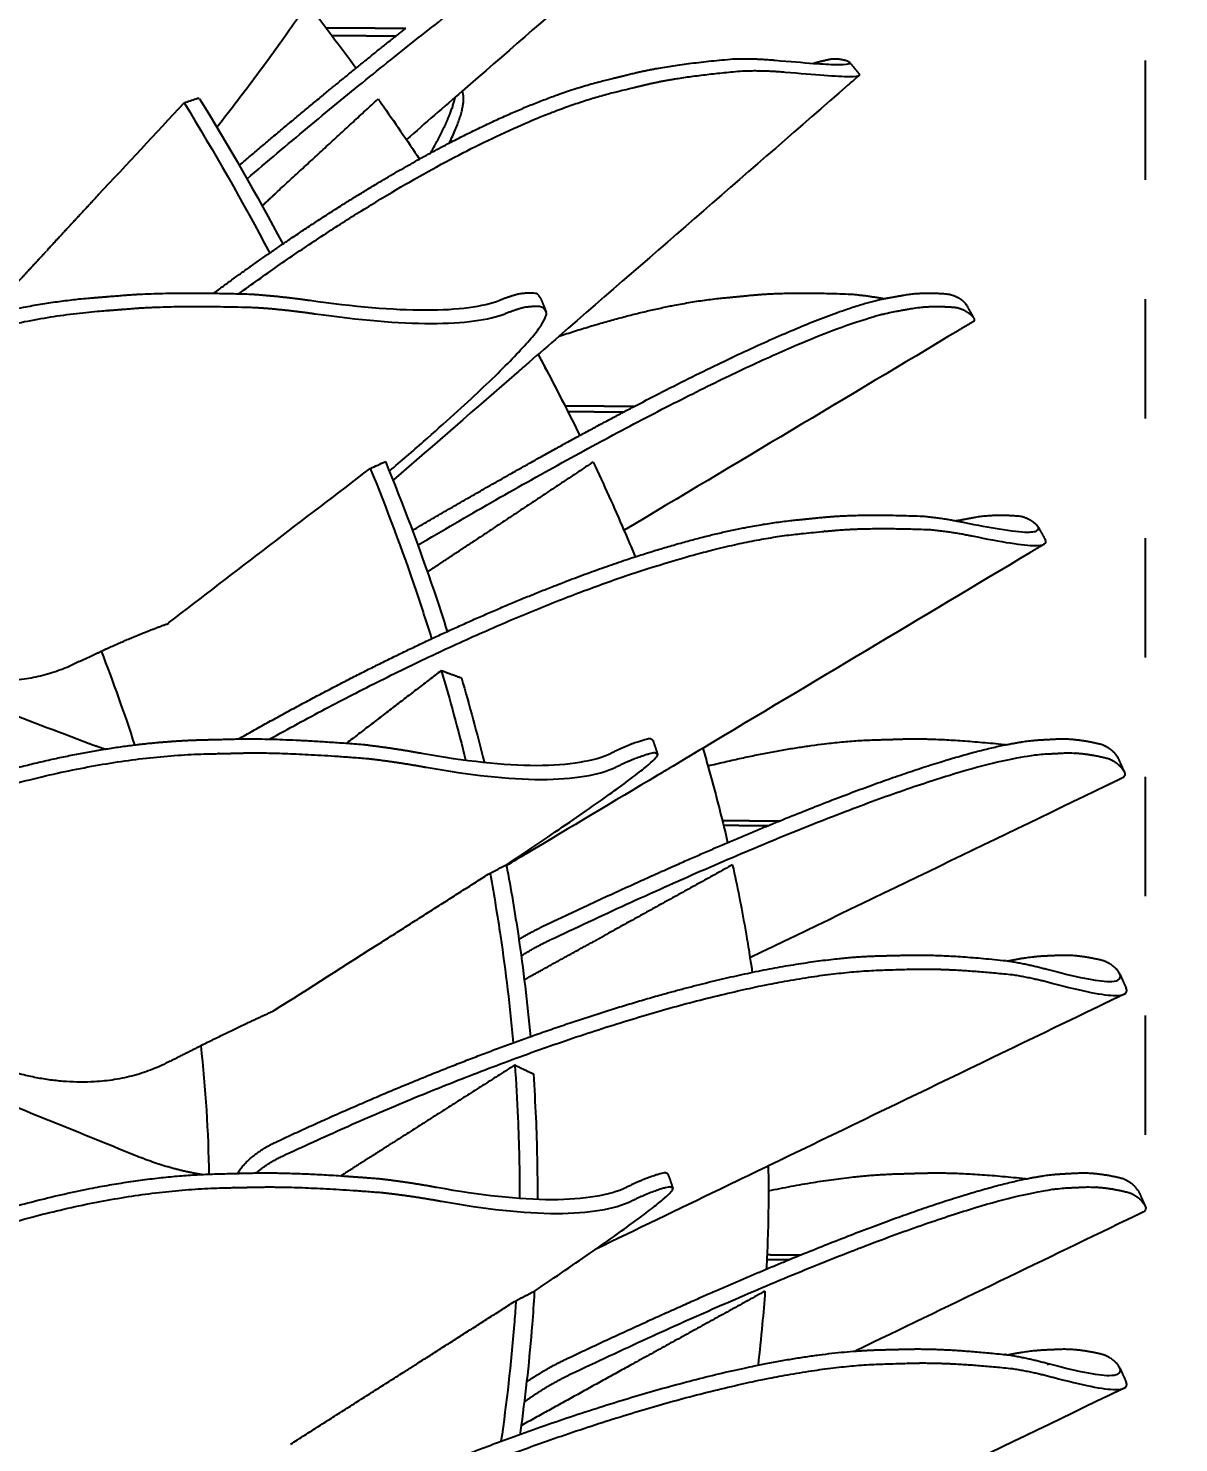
# Model space of a CAD drawing. Header units: metres. Extents: x -0.5 to 11.8, y -0.3 to 7.4.
# Drawn here: x 6.602 to 7.565, y 0.903 to 2.088 of the extents above; entities that cross this region are included whole.
import ezdxf

# ---------------------------------------------------------------- set-up
doc = ezdxf.new("R2010")
doc.units = ezdxf.units.M
doc.header["$MEASUREMENT"] = 0
doc.linetypes.add('HIDDEN', pattern=[9.525, 6.35, -3.175])
doc.layers.add('a', color=60, linetype='Continuous')
doc.layers.add('ΣΧΕΔΙΑ', color=140, linetype='Continuous')
doc.styles.get("Standard").update_dxf_attribs({"font": 'swissel.ttf'})
doc.dimstyles.new('Copy of STANDARD_ACAD', dxfattribs={"dimtxt": 0.1, "dimasz": 0.1, "dimexe": 0.15, "dimexo": 0.0625, "dimgap": 0.09, "dimtad": 0, "dimtih": 1, "dimtoh": 1, "dimzin": 0, "dimdsep": 46, "dimtxsty": 'Standard', "dimblk": 'ARCHTICK', "dimcen": 0.09, "dimadec": 0, "dimazin": 0, "dimtfac": 1, "dimtofl": 0, "dimtmove": 0, "dimatfit": 3, "dimfxl": 1, "dimtolj": 1, "dimtzin": 0, "dimarcsym": 0})

# ---------------------------------------------------------------- blocks, each defined once
blk = doc.blocks.new('_ArchTick')
at = {"color": 0, "linetype": 'ByBlock', "const_width": 0.15}
blk.add_lwpolyline([(-0.5, -0.5), (0.5, 0.5)], dxfattribs=at)
blk = doc.blocks.new('*D14')
at = {"layer": 'a', "color": 0, "linetype": 'HIDDEN', "lineweight": -2, "ltscale": 0.01, "transparency": 16777216}
for p, q in [((4.7216, 0.253), (4.7216, 3.3452)), ((7.5378, 1.1612), (7.5378, 3.3452))]:
    blk.add_line(p, q, dxfattribs=at)
at = {"layer": 'a', "color": 0, "linetype": 'Continuous', "lineweight": -2, "ltscale": 0.01, "transparency": 16777216}
for p, q in [((4.7216, 3.1952), (5.9942, 3.1952)), ((7.5378, 3.1952), (6.4442, 3.1952))]:
    blk.add_line(p, q, dxfattribs=at)
at = {"layer": 'Defpoints', "color": 0, "linetype": 'HIDDEN', "ltscale": 0.01, "transparency": 16777216}
for p in [(7.5378, 3.1952), (7.5378, 1.0987), (4.7216, 0.1905)]:
    blk.add_point(p, dxfattribs=at)
at = {"layer": 'a', "color": 0, "linetype": 'HIDDEN', "lineweight": -2, "ltscale": 0.01, "transparency": 16777216, "xscale": 0.05, "yscale": 0.05, "zscale": 0.05, "rotation": 180}
blk.add_blockref('_ArchTick', (4.7216, 3.1952), dxfattribs=at)
at = {"layer": 'a', "color": 0, "linetype": 'HIDDEN', "lineweight": -2, "ltscale": 0.01, "transparency": 16777216, "xscale": 0.05, "yscale": 0.05, "zscale": 0.05}
blk.add_blockref('_ArchTick', (7.5378, 3.1952), dxfattribs=at)
at = {"layer": 'a', "color": 0, "linetype": 'HIDDEN', "lineweight": 5, "ltscale": 0.01, "transparency": 16777216, "insert": (6.2192, 3.1952), "char_height": 0.09, "attachment_point": 5}
blk.add_mtext('\\A1;2.82', dxfattribs=at)

msp = doc.modelspace()

# ---------------------------------------------------------------- linework, layer by layer
at = {"layer": 'ΣΧΕΔΙΑ'}
for points, weights, degree, knots in [([(6.2148, 2.0599), (6.3659, 2.1839), (6.5059, 2.2121), (6.5198, 2.2149), (6.5337, 2.2177), (6.5699, 2.225), (6.6388, 2.2295)], [0.951777143555, 0.923541603252, 1, 1, 1, 0.970376548073, 0.948940508878], 2, [3.4723767, 3.4723767, 3.4723767, 3.7990306, 3.7990306, 3.8560209, 3.8560209, 3.9482049, 3.9482049, 3.9482049]), ([(6.7852, 1.9621), (7.0319, 2.1721), (7.1191, 2.2121), (7.1252, 2.2149), (7.1313, 2.2177), (7.1472, 2.225), (7.1686, 2.2295)], [0.987643165695, 0.894888522532, 1, 1, 1, 0.970376548073, 0.948940508878], 2, [3.3499619, 3.3499619, 3.3499619, 3.7990306, 3.7990306, 3.8560209, 3.8560209, 3.9482049, 3.9482049, 3.9482049]), ([(6.9549, 1.9922), (7.0302, 2.0314), (7.0869, 2.0451), (7.0984, 2.0479), (7.1099, 2.0507), (7.1401, 2.058), (7.1922, 2.0625)], [0.949380158804, 0.961231506396, 1, 1, 1, 0.970376548073, 0.948940508878], 2, [3.6333996, 3.6333996, 3.6333996, 3.7990306, 3.7990306, 3.8560209, 3.8560209, 3.9482049, 3.9482049, 3.9482049]), ([(6.7782, 1.8658), (6.9697, 2.0048), (7.0949, 2.0351), (7.1065, 2.0379), (7.118, 2.0407), (7.1481, 2.048), (7.2003, 2.0525)], [0.956246592564, 0.91818578241, 1, 1, 1, 0.970376548073, 0.948940508878], 2, [3.449495, 3.449495, 3.449495, 3.7990306, 3.7990306, 3.8560209, 3.8560209, 3.9482049, 3.9482049, 3.9482049]), ([(6.9548, 1.9924), (6.9698, 2.0233), (6.9657, 2.0351), (6.9656, 2.0355), (6.9654, 2.0358)], [0.953023777586, 0.966406579269, 1, 1, 1], 2, [3.6555091, 3.6555091, 3.6555091, 3.7990306, 3.7990306, 3.8064214, 3.8064214, 3.8064214]), ([(6.53, 1.8375), (6.5958, 1.8575), (6.6543, 1.8623), (6.6684, 1.8634), (6.6826, 1.8646), (6.7195, 1.8676), (6.7885, 1.8655)], [0.953607658989, 0.967127717676, 1, 1, 1, 0.970376548073, 0.948940508878], 2, [3.65859, 3.65859, 3.65859, 3.7990306, 3.7990306, 3.8560209, 3.8560209, 3.9482049, 3.9482049, 3.9482049]), ([(7.0309, 1.8623), (7.0302, 1.8634), (7.0294, 1.8646), (7.0275, 1.8676), (7.0127, 1.8655)], [1, 1, 1, 0.970376548073, 0.948940508878], 2, [3.7990306, 3.7990306, 3.7990306, 3.8560209, 3.8560209, 3.9482049, 3.9482049, 3.9482049]), ([(7.0466, 1.8303), (7.1264, 1.8566), (7.184, 1.8623), (7.1959, 1.8634), (7.2078, 1.8646), (7.2388, 1.8676), (7.2911, 1.8655)], [0.949638485541, 0.961648925743, 1, 1, 1, 0.970376548073, 0.948940508878], 2, [3.635183, 3.635183, 3.635183, 3.7990306, 3.7990306, 3.8560209, 3.8560209, 3.9482049, 3.9482049, 3.9482049]), ([(7.3192, 1.8618), (7.3206, 1.862), (7.3219, 1.8623), (7.3283, 1.8634), (7.3347, 1.8646), (7.3515, 1.8676), (7.3732, 1.8655)], [0.99673111874, 0.998340911449, 1, 1, 1, 0.970376548073, 0.948940508878], 2, [3.7919425, 3.7919425, 3.7919425, 3.7990306, 3.7990306, 3.8560209, 3.8560209, 3.9482049, 3.9482049, 3.9482049]), ([(6.231, 1.6682), (6.4532, 1.8341), (6.6589, 1.851), (6.6731, 1.8522), (6.6872, 1.8533), (6.7241, 1.8564), (6.7931, 1.8543)], [0.99055105912, 0.893267543184, 1, 1, 1, 0.970376548073, 0.948940508878], 2, [3.3430366, 3.3430366, 3.3430366, 3.7990306, 3.7990306, 3.8560209, 3.8560209, 3.9482049, 3.9482049, 3.9482049]), ([(6.9286, 1.6555), (7.2302, 1.8333), (7.3281, 1.851), (7.3346, 1.8522), (7.341, 1.8533), (7.3578, 1.8564), (7.3795, 1.8543)], [0.999112647396, 0.888769713388, 1, 1, 1, 0.970376548073, 0.948940508878], 2, [3.3238204, 3.3238204, 3.3238204, 3.7990306, 3.7990306, 3.8560209, 3.8560209, 3.9482049, 3.9482049, 3.9482049]), ([(7.0355, 1.851), (7.0348, 1.8522), (7.034, 1.8533), (7.0321, 1.8564), (7.0173, 1.8543)], [1, 1, 1, 0.970376548073, 0.948940508878], 2, [3.7990306, 3.7990306, 3.7990306, 3.8560209, 3.8560209, 3.9482049, 3.9482049, 3.9482049]), ([(7.1104, 1.6455), (7.1879, 1.6707), (7.2441, 1.6762), (7.256, 1.6774), (7.2679, 1.6786), (7.2989, 1.6816), (7.3512, 1.6795)], [0.950214128324, 0.962545021296, 1, 1, 1, 0.970376548073, 0.948940508878], 2, [3.6390114, 3.6390114, 3.6390114, 3.7990306, 3.7990306, 3.8560209, 3.8560209, 3.9482049, 3.9482049, 3.9482049]), ([(7.3792, 1.6757), (7.3806, 1.676), (7.382, 1.6762), (7.3884, 1.6774), (7.3948, 1.6786), (7.4116, 1.6816), (7.4333, 1.6795)], [0.996560468705, 0.998252902086, 1, 1, 1, 0.970376548073, 0.948940508878], 2, [3.7915664, 3.7915664, 3.7915664, 3.7990306, 3.7990306, 3.8560209, 3.8560209, 3.9482049, 3.9482049, 3.9482049]), ([(6.8043, 1.4929), (7.0846, 1.6487), (7.2504, 1.665), (7.2623, 1.6662), (7.2742, 1.6673), (7.3051, 1.6704), (7.3575, 1.6682)], [0.983797260147, 0.897118095097, 1, 1, 1, 0.970376548073, 0.948940508878], 2, [3.3594873, 3.3594873, 3.3594873, 3.7990306, 3.7990306, 3.8560209, 3.8560209, 3.9482049, 3.9482049, 3.9482049]), ([(6.6637, 1.5666), (6.6653, 1.5674), (6.6668, 1.5681), (6.697, 1.5818), (6.7197, 1.5898)], [0.999913718417, 0.999949320026, 1, 0.995643288858, 0.996713312173], 2, [2.8228003, 2.8228003, 2.8228003, 2.8346643, 2.8346643, 3.0598628, 3.0598628, 3.0598628]), ([(6.6915, 1.488), (6.7209, 1.4915), (6.7482, 1.4922), (6.7624, 1.4925), (6.7766, 1.4929), (6.8136, 1.4937), (6.8823, 1.4883)], [0.973211069367, 0.984436574744, 1, 1, 1, 0.970376548073, 0.948940508878], 2, [3.7325388, 3.7325388, 3.7325388, 3.7990306, 3.7990306, 3.8560209, 3.8560209, 3.9482049, 3.9482049, 3.9482049]), ([(7.1251, 1.4918), (7.1241, 1.4925), (7.1234, 1.4929), (7.1216, 1.4937), (7.1066, 1.4883)], [1, 1, 1, 0.970376548073, 0.948940508878], 2, [3.7990306, 3.7990306, 3.7990306, 3.8560209, 3.8560209, 3.9482049, 3.9482049, 3.9482049]), ([(7.1714, 1.4704), (7.2539, 1.4906), (7.3123, 1.4922), (7.3242, 1.4925), (7.3362, 1.4929), (7.3673, 1.4937), (7.4193, 1.4883)], [0.949469420031, 0.961376884351, 1, 1, 1, 0.970376548073, 0.948940508878], 2, [3.6340207, 3.6340207, 3.6340207, 3.7990306, 3.7990306, 3.8560209, 3.8560209, 3.9482049, 3.9482049, 3.9482049]), ([(7.42, 1.4879), (7.4376, 1.4915), (7.4501, 1.4922), (7.4566, 1.4925), (7.4631, 1.4929), (7.48, 1.4937), (7.5014, 1.4883)], [0.973167285866, 0.984406211826, 1, 1, 1, 0.970376548073, 0.948940508878], 2, [3.7324091, 3.7324091, 3.7324091, 3.7990306, 3.7990306, 3.8560209, 3.8560209, 3.9482049, 3.9482049, 3.9482049]), ([(6.295, 1.3245), (6.535, 1.4753), (6.7521, 1.4804), (6.7663, 1.4807), (6.7805, 1.4811), (6.8175, 1.482), (6.8862, 1.4765)], [1, 0.888324260259, 1, 1, 1, 0.970376548073, 0.948940508878], 2, [3.3219173, 3.3219173, 3.3219173, 3.7990306, 3.7990306, 3.8560209, 3.8560209, 3.9482049, 3.9482049, 3.9482049]), ([(7.0389, 1.3245), (7.356, 1.4753), (7.4554, 1.4804), (7.4619, 1.4807), (7.4684, 1.4811), (7.4853, 1.482), (7.5067, 1.4765)], [1, 0.888324260259, 1, 1, 1, 0.970376548073, 0.948940508878], 2, [3.3219173, 3.3219173, 3.3219173, 3.7990306, 3.7990306, 3.8560209, 3.8560209, 3.9482049, 3.9482049, 3.9482049]), ([(7.1287, 1.4804), (7.128, 1.4807), (7.1273, 1.4811), (7.1255, 1.482), (7.1105, 1.4765)], [1, 1, 1, 0.970376548073, 0.948940508878], 2, [3.7990306, 3.7990306, 3.7990306, 3.8560209, 3.8560209, 3.9482049, 3.9482049, 3.9482049]), ([(7.2088, 1.2975), (7.2688, 1.3099), (7.3138, 1.3112), (7.3258, 1.3115), (7.3377, 1.3118), (7.3688, 1.3127), (7.4209, 1.3072)], [0.95605351441, 0.969930125163, 1, 1, 1, 0.970376548073, 0.948940508878], 2, [3.6705628, 3.6705628, 3.6705628, 3.7990306, 3.7990306, 3.8560209, 3.8560209, 3.9482049, 3.9482049, 3.9482049]), ([(7.4212, 1.3068), (7.439, 1.3105), (7.4517, 1.3112), (7.4582, 1.3115), (7.4647, 1.3118), (7.4816, 1.3127), (7.503, 1.3072)], [0.972939457053, 0.984247846239, 1, 1, 1, 0.970376548073, 0.948940508878], 2, [3.7317325, 3.7317325, 3.7317325, 3.7990306, 3.7990306, 3.8560209, 3.8560209, 3.9482049, 3.9482049, 3.9482049]), ([(6.8148, 1.1435), (7.1364, 1.2943), (7.3191, 1.2994), (7.3311, 1.2997), (7.343, 1.3001), (7.3742, 1.3009), (7.4262, 1.2955)], [1, 0.888324260259, 1, 1, 1, 0.970376548073, 0.948940508878], 2, [3.3219173, 3.3219173, 3.3219173, 3.7990306, 3.7990306, 3.8560209, 3.8560209, 3.9482049, 3.9482049, 3.9482049]), ([(6.7208, 1.223), (6.7327, 1.2291), (6.7437, 1.2346), (6.7453, 1.2354), (6.7469, 1.2362)], [1, 0.999659318534, 1, 0.999774573239, 0.999563675353], 2, [2.75491183, 2.75491183, 2.75491183, 2.83466431, 2.83466431, 2.84631662, 2.84631662, 2.84631662]), ([(6.4741, 1.0608), (6.63, 1.1256), (6.761, 1.1286), (6.7752, 1.129), (6.7894, 1.1293), (6.8174, 1.13), (6.8639, 1.127)], [0.948023538268, 0.929478370218, 1, 1, 1, 0.977364234725, 0.95950888576], 2, [3.4977404, 3.4977404, 3.4977404, 3.7990306, 3.7990306, 3.8560209, 3.8560209, 3.9264602, 3.9264602, 3.9264602]), ([(7.1376, 1.1286), (7.1369, 1.129), (7.1362, 1.1293), (7.1344, 1.1302), (7.1194, 1.1247)], [1, 1, 1, 0.970376548073, 0.948940508878], 2, [3.7990306, 3.7990306, 3.7990306, 3.8560209, 3.8560209, 3.9482049, 3.9482049, 3.9482049]), ([(7.2219, 1.1144), (7.2836, 1.1274), (7.3298, 1.1286), (7.3417, 1.129), (7.3537, 1.1293), (7.3848, 1.1302), (7.4368, 1.1247)], [0.955410647836, 0.969223919131, 1, 1, 1, 0.970376548073, 0.948940508878], 2, [3.6675457, 3.6675457, 3.6675457, 3.7990306, 3.7990306, 3.8560209, 3.8560209, 3.9482049, 3.9482049, 3.9482049]), ([(7.4375, 1.1244), (7.4551, 1.128), (7.4676, 1.1286), (7.4741, 1.129), (7.4806, 1.1293), (7.4976, 1.1302), (7.5189, 1.1247)], [0.973167285866, 0.984406211826, 1, 1, 1, 0.970376548073, 0.948940508878], 2, [3.7324091, 3.7324091, 3.7324091, 3.7990306, 3.7990306, 3.8560209, 3.8560209, 3.9482049, 3.9482049, 3.9482049]), ([(6.3323, 0.9759), (6.5615, 1.1121), (6.7649, 1.1169), (6.7791, 1.1172), (6.7933, 1.1175), (6.8303, 1.1184), (6.899, 1.1129)], [0.988089343346, 0.894636358906, 1, 1, 1, 0.970376548073, 0.948940508878], 2, [3.3488846, 3.3488846, 3.3488846, 3.7990306, 3.7990306, 3.8560209, 3.8560209, 3.9482049, 3.9482049, 3.9482049]), ([(7.0564, 0.961), (7.3735, 1.1117), (7.4729, 1.1169), (7.4794, 1.1172), (7.4859, 1.1175), (7.5029, 1.1184), (7.5242, 1.1129)], [1, 0.888324260259, 1, 1, 1, 0.970376548073, 0.948940508878], 2, [3.3219173, 3.3219173, 3.3219173, 3.7990306, 3.7990306, 3.8560209, 3.8560209, 3.9482049, 3.9482049, 3.9482049]), ([(7.1418, 1.1167), (7.1416, 1.1168), (7.1415, 1.1169), (7.1408, 1.1172), (7.1401, 1.1175), (7.1383, 1.1184), (7.1233, 1.1129)], [1, 1, 1, 1, 1, 0.970376548073, 0.948940508878], 2, [3.7882144, 3.7882144, 3.7882144, 3.7990306, 3.7990306, 3.8560209, 3.8560209, 3.9482049, 3.9482049, 3.9482049]), ([(7.2952, 0.9802), (7.3016, 0.9807), (7.3078, 0.981), (7.3138, 0.9812), (7.3218, 0.9814), (7.3297, 0.9816), (7.3377, 0.9818), (7.3583, 0.9824), (7.3859, 0.9809), (7.4209, 0.9772), (7.4214, 0.9772), (7.4219, 0.9771), (7.4224, 0.9771)], [0.988369738184, 0.992020389799, 0.995897143737, 1, 1, 1, 1, 0.980251032049, 0.963231201675, 0.948940508878, 0.948940508878, 0.948940508878, 0.948940508878], 3, [3.7727376, 3.7727376, 3.7727376, 3.7727376, 3.7990306, 3.7990306, 3.7990306, 3.8560209, 3.8560209, 3.8560209, 3.9482049, 3.9482049, 3.9482049, 3.949491, 3.949491, 3.949491, 3.949491]), ([(7.4224, 0.9771), (7.4394, 0.9805), (7.4517, 0.9812), (7.4582, 0.9815), (7.4647, 0.9818), (7.4816, 0.9827), (7.503, 0.9772)], [0.973566929764, 0.984682512353, 1, 1, 1, 0.970376548073, 0.948940508878], 2, [3.7335896, 3.7335896, 3.7335896, 3.7990306, 3.7990306, 3.8560209, 3.8560209, 3.9482049, 3.9482049, 3.9482049]), ([(6.8148, 0.8135), (7.1364, 0.9643), (7.3191, 0.9694), (7.3311, 0.9697), (7.343, 0.9701), (7.3742, 0.9709), (7.4262, 0.9655)], [1, 0.888324260259, 1, 1, 1, 0.970376548073, 0.948940508878], 2, [3.3219173, 3.3219173, 3.3219173, 3.7990306, 3.7990306, 3.8560209, 3.8560209, 3.9482049, 3.9482049, 3.9482049]), ([(7.4553, 0.9693), (7.4561, 0.9693), (7.457, 0.9694), (7.4573, 0.9694), (7.4576, 0.9694)], [0.997919486037, 0.998949868208, 1, 1, 1], 2, [3.794544104, 3.794544104, 3.794544104, 3.799030592, 3.799030592, 3.801920747, 3.801920747, 3.801920747])]:
    msp.add_rational_spline(points, weights, degree=degree, knots=knots, dxfattribs=at)
for points, degree in [([(7.1747, 2.2174), (7.105, 2.1568), (7.0353, 2.0962), (6.9655, 2.0356)], 3), ([(6.8358, 2.1089), (6.8496, 2.0911), (6.8632, 2.073), (6.8765, 2.0548)], 3), ([(6.8925, 2.0882), (6.8723, 2.0882), (6.8521, 2.0882)], 2), ([(6.8925, 2.0882), (6.9053, 2.0882), (6.9181, 2.0882)], 2), ([(6.885, 2.0819), (6.8707, 2.0819), (6.8564, 2.0819)], 2), ([(6.885, 2.0819), (6.8975, 2.0819), (6.9099, 2.0819)], 2), ([(7.2275, 2.0614), (7.24, 2.0604), (7.2507, 2.0595), (7.2597, 2.0588)], 3), ([(7.29, 2.0595), (7.2896, 2.06), (7.2881, 2.0607), (7.2857, 2.0614)], 3), ([(7.2597, 2.0588), (7.2672, 2.0583), (7.2734, 2.0579), (7.2782, 2.0578)], 3), ([(7.2897, 2.0586), (7.2898, 2.0587), (7.2899, 2.0587), (7.29, 2.0588)], 3), ([(7.29, 2.0595), (7.2937, 2.055), (7.2973, 2.0505)], 2), ([(7.2884, 2.0404), (7.2078, 1.9704), (7.1272, 1.9003), (7.0466, 1.8303)], 3), ([(7.2979, 2.0487), (7.2931, 2.0445), (7.2884, 2.0404)], 2), ([(6.7444, 2.0293), (6.7446, 2.0295), (6.7448, 2.0297), (6.745, 2.0299)], 3), ([(6.7455, 2.0291), (6.7699, 1.9894), (6.7931, 1.9489), (6.8152, 1.9075)], 3), ([(6.8107, 1.9514), (6.8529, 1.9902), (6.895, 2.029)], 2), ([(6.895, 2.029), (6.8959, 2.0278), (6.8968, 2.0265), (6.8976, 2.0253)], 3), ([(6.895, 2.029), (6.8959, 2.0278), (6.8968, 2.0265), (6.8976, 2.0253)], 3), ([(6.9655, 2.0356), (6.9499, 2.0221), (6.9344, 2.0086), (6.9188, 1.995)], 3), ([(6.6609, 1.9488), (6.6848, 1.9745), (6.7087, 2.0001), (6.7325, 2.0258)], 3), ([(6.7325, 2.0258), (6.7576, 1.9848), (6.7816, 1.9428), (6.8042, 1.8999)], 3), ([(6.8978, 2.0255), (6.8977, 2.0254), (6.8976, 2.0253)], 2), ([(6.8976, 2.0253), (6.9085, 2.0099), (6.9192, 1.9943), (6.9297, 1.9786)], 3), ([(6.6609, 1.9488), (6.6391, 1.9253), (6.6173, 1.9017)], 2), ([(6.7979, 1.9395), (6.8043, 1.9454), (6.8107, 1.9514)], 2), ([(6.617, 1.9013), (6.6032, 1.8864), (6.5895, 1.8716)], 2), ([(7.0309, 1.8623), (7.0333, 1.8567), (7.0354, 1.8515)], 2), ([(7.3841, 1.8603), (7.3858, 1.8589), (7.3869, 1.8578), (7.3875, 1.8567)], 3), ([(7.0354, 1.8515), (7.0356, 1.851), (7.0357, 1.8506)], 2), ([(7.3875, 1.8567), (7.3906, 1.8511), (7.3938, 1.8455)], 2), ([(7.3903, 1.849), (7.3921, 1.8477), (7.3932, 1.8465), (7.3938, 1.8455)], 3), ([(7.393, 1.8422), (7.3869, 1.8385), (7.3807, 1.8348)], 2), ([(7.3938, 1.8455), (7.3945, 1.8441), (7.3943, 1.843), (7.393, 1.8422)], 3), ([(7.3807, 1.8348), (7.2875, 1.7791), (7.1943, 1.7234), (7.1011, 1.6677)], 3), ([(7.0289, 1.8149), (7.041, 1.7925), (7.0527, 1.7699), (7.0639, 1.7471)], 3), ([(7.0289, 1.8149), (7.0367, 1.8005), (7.0443, 1.786), (7.0518, 1.7713)], 3), ([(7.0113, 1.7997), (6.9768, 1.7697), (6.9423, 1.7397), (6.9078, 1.7098)], 3), ([(7.0844, 1.7717), (7.0681, 1.7717), (7.0518, 1.7717)], 2), ([(7.076, 1.7669), (7.0651, 1.7669), (7.0541, 1.7669)], 2), ([(7.076, 1.7669), (7.0885, 1.7669), (7.1011, 1.7669)], 2), ([(7.0844, 1.7717), (7.0972, 1.7717), (7.11, 1.7717)], 2), ([(6.7195, 1.5901), (6.7758, 1.6333), (6.8321, 1.6764), (6.8884, 1.7195)], 3), ([(6.8884, 1.7195), (6.8926, 1.7214), (6.8968, 1.7233), (6.9011, 1.7252)], 3), ([(7.075, 1.7248), (7.0254, 1.6919), (6.9758, 1.6589)], 2), ([(7.075, 1.7248), (7.084, 1.7059), (7.0927, 1.6868), (7.1009, 1.6676)], 3), ([(7.386, 1.6742), (7.397, 1.672), (7.4067, 1.6701), (7.415, 1.6688)], 3), ([(7.4476, 1.6707), (7.447, 1.6717), (7.4459, 1.6729), (7.4442, 1.6742)], 3), ([(7.4468, 1.6675), (7.4481, 1.6682), (7.4484, 1.6693), (7.4476, 1.6707)], 3), ([(7.4476, 1.6707), (7.4509, 1.6648), (7.4539, 1.6594)], 2), ([(6.9758, 1.6589), (6.956, 1.6458), (6.9363, 1.6327)], 2), ([(7.1009, 1.6676), (7.1041, 1.6603), (7.1072, 1.6529), (7.1103, 1.6455)], 3), ([(7.4445, 1.6666), (7.4455, 1.6668), (7.4463, 1.6671), (7.4468, 1.6675)], 3), ([(7.4531, 1.6562), (7.4544, 1.657), (7.4547, 1.6581), (7.4539, 1.6594)], 3), ([(7.4408, 1.6488), (7.3496, 1.5943), (7.2584, 1.5398), (7.1672, 1.4853)], 3), ([(7.4531, 1.6562), (7.447, 1.6525), (7.4408, 1.6488)], 2), ([(6.6913, 1.4879), (6.6827, 1.5143), (6.6734, 1.5405), (6.6633, 1.5665)], 3), ([(6.4918, 1.5502), (6.5455, 1.53), (6.5992, 1.5097), (6.6529, 1.4892)], 3), ([(6.9479, 1.5502), (6.9083, 1.5198), (6.8688, 1.4895)], 2), ([(6.9479, 1.5502), (6.9553, 1.5254), (6.962, 1.5004), (6.9683, 1.4753)], 3), ([(6.9479, 1.5502), (6.9563, 1.5472), (6.9647, 1.5441)], 2), ([(6.9647, 1.5441), (6.9715, 1.5208), (6.9779, 1.4973), (6.9837, 1.4736)], 3), ([(7.1251, 1.4918), (7.1271, 1.4859), (7.129, 1.48)], 2), ([(7.1669, 1.4851), (7.1684, 1.4802), (7.1698, 1.4753), (7.1712, 1.4703)], 3), ([(7.5118, 1.481), (7.5132, 1.4795), (7.5141, 1.4782), (7.5146, 1.477)], 3), ([(7.1712, 1.4703), (7.1772, 1.449), (7.1827, 1.4276), (7.1877, 1.4061)], 3), ([(7.5171, 1.4692), (7.5185, 1.4677), (7.5194, 1.4664), (7.52, 1.4652)], 3), ([(7.1288, 1.4623), (7.0922, 1.4404), (7.0556, 1.4186), (7.019, 1.3967)], 3), ([(7.5183, 1.4602), (7.5116, 1.4569), (7.5048, 1.4536)], 2), ([(7.52, 1.4652), (7.521, 1.4629), (7.5204, 1.4612), (7.5183, 1.4602)], 3), ([(7.5048, 1.4536), (7.4055, 1.4057), (7.3062, 1.3577), (7.2069, 1.3098)], 3), ([(7.206, 1.4244), (7.1948, 1.4244), (7.1836, 1.4244)], 2), ([(7.206, 1.4244), (7.2188, 1.4244), (7.2316, 1.4244)], 2), ([(7.1972, 1.4204), (7.1908, 1.4204), (7.1845, 1.4204)], 2), ([(7.1972, 1.4204), (7.2095, 1.4204), (7.2218, 1.4204)], 2), ([(6.9887, 1.3805), (6.9932, 1.3828), (6.9978, 1.3851), (7.0024, 1.3874)], 3), ([(7.019, 1.3967), (7.0135, 1.3934), (7.0081, 1.3902), (7.0027, 1.3869)], 3), ([(7.1918, 1.3875), (7.1382, 1.3579), (7.0846, 1.3283)], 2), ([(7.1918, 1.3875), (7.1923, 1.3853), (7.1928, 1.3831), (7.1933, 1.3808)], 3), ([(6.8981, 1.3228), (6.9434, 1.3517), (6.9887, 1.3805)], 2), ([(6.9887, 1.3805), (6.9888, 1.38), (6.9889, 1.3794), (6.989, 1.3789)], 3), ([(6.8074, 1.2651), (6.8376, 1.2843), (6.8678, 1.3036), (6.8981, 1.3228)], 3), ([(7.2064, 1.3096), (7.2071, 1.3056), (7.2077, 1.3016), (7.2083, 1.2976)], 3), ([(7.5162, 1.2959), (7.5157, 1.2971), (7.5147, 1.2985), (7.5133, 1.3)], 3), ([(7.5145, 1.2909), (7.5167, 1.292), (7.5172, 1.2937), (7.5162, 1.2959)], 3), ([(7.5162, 1.2959), (7.5188, 1.2901), (7.5215, 1.2842)], 2), ([(7.5199, 1.2791), (7.522, 1.2802), (7.5225, 1.2819), (7.5215, 1.2842)], 3), ([(7.5063, 1.2726), (7.4115, 1.2268), (7.3168, 1.1811), (7.222, 1.1353)], 3), ([(7.5199, 1.2791), (7.5131, 1.2759), (7.5063, 1.2726)], 2), ([(6.7535, 1.1275), (6.7531, 1.1638), (6.7507, 1.2), (6.7467, 1.2361)], 3), ([(7.0095, 1.2198), (6.9586, 1.1874), (6.9078, 1.155)], 2), ([(7.0095, 1.2198), (7.0172, 1.2161), (7.025, 1.2124)], 2), ([(6.5357, 1.2073), (6.5881, 1.1862), (6.6405, 1.1651), (6.6929, 1.1437)], 3), ([(6.9078, 1.155), (6.8858, 1.141), (6.8639, 1.127)], 2), ([(7.1376, 1.1286), (7.1399, 1.1224), (7.1418, 1.1165)], 2), ([(7.222, 1.1353), (7.2113, 1.1302), (7.2006, 1.125), (7.1811, 1.1156)], 3), ([(7.2217, 1.1352), (7.2218, 1.1282), (7.2219, 1.1213), (7.2219, 1.1144)], 3), ([(7.1811, 1.1156), (7.1464, 1.0988), (7.1116, 1.082), (7.0769, 1.0653)], 3), ([(7.2219, 1.1144), (7.2219, 1.0963), (7.2215, 1.0783), (7.2207, 1.0604)], 3), ([(7.5293, 1.1174), (7.5307, 1.116), (7.5316, 1.1146), (7.5322, 1.1134)], 3), ([(7.5346, 1.1057), (7.536, 1.1042), (7.5369, 1.1028), (7.5375, 1.1016)], 3), ([(7.5223, 1.0901), (7.4466, 1.0535), (7.3708, 1.0169), (7.2951, 0.9804)], 3), ([(7.5358, 1.0966), (7.5291, 1.0933), (7.5223, 1.0901)], 2), ([(7.5375, 1.1016), (7.5385, 1.0994), (7.5379, 1.0977), (7.5358, 1.0966)], 3), ([(7.2205, 1.0568), (7.2204, 1.0541), (7.2202, 1.0515), (7.2201, 1.0488)], 3), ([(7.2207, 1.0604), (7.2206, 1.0592), (7.2206, 1.058), (7.2205, 1.0568)], 3), ([(7.2206, 1.0568), (7.2299, 1.0568), (7.2393, 1.0568)], 2), ([(7.2235, 1.0608), (7.2222, 1.0608), (7.2208, 1.0608)], 2), ([(7.2235, 1.0608), (7.2363, 1.0608), (7.2491, 1.0608)], 2), ([(6.9282, 0.97), (6.9693, 0.9962), (7.0104, 1.0224)], 2), ([(7.0104, 1.0224), (7.0103, 1.0218), (7.0103, 1.0212), (7.0103, 1.0206)], 3), ([(7.0104, 1.0224), (7.0181, 1.0264), (7.0259, 1.0304)], 2), ([(7.0259, 1.0304), (7.0258, 1.0299), (7.0258, 1.0295), (7.0258, 1.029)], 3), ([(7.219, 1.0304), (7.1626, 0.9993), (7.1063, 0.9683)], 2), ([(6.8217, 0.9022), (6.8689, 0.9323), (6.9161, 0.9623)], 2), ([(6.9161, 0.9623), (6.9222, 0.9662), (6.9282, 0.97)], 2), ([(7.1063, 0.9683), (7.0607, 0.9431), (7.0151, 0.9179)], 2), ([(7.5162, 0.9659), (7.5157, 0.9671), (7.5147, 0.9685), (7.5133, 0.97)], 3), ([(7.5145, 0.9609), (7.5167, 0.962), (7.5172, 0.9637), (7.5162, 0.9659)], 3), ([(7.5162, 0.9659), (7.5188, 0.9601), (7.5215, 0.9542)], 2), ([(7.5199, 0.9491), (7.5131, 0.9459), (7.5063, 0.9426)], 2), ([(7.5199, 0.9491), (7.522, 0.9502), (7.5225, 0.9519), (7.5215, 0.9542)], 3), ([(7.0148, 0.9178), (7.0144, 0.9151), (7.014, 0.9125), (7.0136, 0.9098)], 3)]:
    msp.add_open_spline(points, degree=degree, dxfattribs=at)
for points, weights in [([(6.7599, 2.0054), (6.8609, 2.1341), (6.8797, 2.1883)], [0.968787555863, 0.921834745406, 0.964405926685]), ([(6.9103, 2.082), (6.9142, 2.0851), (6.9181, 2.0882)], [0.949163730707, 0.948556811139, 0.948023538268]), ([(6.779, 1.9736), (6.8493, 2.0334), (6.9103, 2.082)], [0.986882230313, 0.958779547061, 0.949163730707]), ([(7.1922, 2.0625), (7.2107, 2.0631), (7.2275, 2.0614)], [0.931709150307, 0.919797461204, 0.911534052656]), ([(7.2596, 2.0589), (7.2666, 2.0609), (7.2743, 2.0625)], [0.965034799117, 0.956481087002, 0.948940508878]), ([(7.2743, 2.0625), (7.2811, 2.0631), (7.2857, 2.0614)], [0.931709150307, 0.919797461204, 0.911534052656]), ([(7.2003, 2.0525), (7.2188, 2.0531), (7.2356, 2.0515)], [0.931709150307, 0.919797461204, 0.911534052656]), ([(6.9391, 1.9839), (6.9558, 2.0134), (6.9596, 2.0305)], [0.947253516781, 0.953683076712, 0.973485030833]), ([(6.8207, 1.9112), (6.8917, 1.9593), (6.9549, 1.9922)], [0.948023538268, 0.939673373243, 0.949380158804]), ([(6.7572, 1.8662), (6.7893, 1.89), (6.8207, 1.9112)], [0.959088594486, 0.95175404497, 0.948023538268]), ([(6.7885, 1.8655), (6.8136, 1.8638), (6.8378, 1.8603)], [0.931709150307, 0.919797461204, 0.911534052656]), ([(7.0127, 1.8655), (7.006, 1.8638), (6.9968, 1.8603)], [0.931709150307, 0.919797461204, 0.911534052656]), ([(7.11, 1.7717), (7.2588, 1.8496), (7.3192, 1.8618)], [0.948023538268, 0.929914662971, 0.99673111874]), ([(7.2911, 1.8655), (7.3056, 1.8642), (7.3189, 1.8617)], [0.931709150307, 0.922307977017, 0.9151793129]), ([(7.3732, 1.8655), (7.3799, 1.8638), (7.3841, 1.8603)], [0.931709150307, 0.919797461204, 0.911534052656]), ([(6.7931, 1.8543), (6.8182, 1.8526), (6.8424, 1.849)], [0.931709150307, 0.919797461204, 0.911534052656]), ([(6.9045, 1.7172), (7.042, 1.8353), (7.0357, 1.8506)], [0.963306759914, 0.91225704152, 0.997332898676]), ([(7.0173, 1.8543), (7.0106, 1.8526), (7.0014, 1.849)], [0.931709150307, 0.919797461204, 0.911534052656]), ([(7.3795, 1.8543), (7.3862, 1.8526), (7.3903, 1.849)], [0.931709150307, 0.919797461204, 0.911534052656]), ([(6.9239, 1.6676), (7.0253, 1.7274), (7.11, 1.7717)], [0.998493628125, 0.958646469553, 0.948023538268]), ([(7.3512, 1.6795), (7.3696, 1.6778), (7.386, 1.6742)], [0.931709150307, 0.919797461204, 0.911534052656]), ([(7.4333, 1.6795), (7.4401, 1.6778), (7.4442, 1.6742)], [0.931709150307, 0.919797461204, 0.911534052656]), ([(7.3575, 1.6682), (7.3759, 1.6665), (7.3923, 1.663)], [0.931709150307, 0.919797461204, 0.911534052656]), ([(6.959, 1.5857), (7.0404, 1.6227), (7.1104, 1.6455)], [0.948023538268, 0.939327956459, 0.950214128324]), ([(6.7783, 1.493), (6.8712, 1.5458), (6.959, 1.5857)], [0.990783039242, 0.957579371197, 0.948023538268]), ([(6.6446, 1.5577), (6.6542, 1.5623), (6.6631, 1.5664)], [1, 0.999718026388, 0.999902817926]), ([(6.6631, 1.5664), (6.6634, 1.5665), (6.6637, 1.5666)], [0.999902817926, 0.999908079001, 0.999913718417]), ([(6.6446, 1.5577), (6.5792, 1.5232), (6.4856, 1.5577)], [1, 0.942516937305, 1]), ([(6.4655, 1.4261), (6.584, 1.4747), (6.691, 1.4879)], [0.947526882083, 0.934307952727, 0.973021556804]), ([(6.6529, 1.4892), (6.6537, 1.4889), (6.6546, 1.4886)], [1, 0.999995272665, 1]), ([(6.6547, 1.4885), (6.6609, 1.4863), (6.667, 1.4843)], [0.998890298943, 0.995003980582, 0.991664259034]), ([(6.691, 1.4879), (6.6913, 1.4879), (6.6915, 1.488)], [0.973021556804, 0.973116158034, 0.973211069367]), ([(6.8823, 1.4883), (6.9073, 1.4854), (6.9313, 1.481)], [0.931709150307, 0.919797461204, 0.911534052656]), ([(7.1066, 1.4883), (7.0997, 1.4854), (7.0903, 1.481)], [0.931709150307, 0.919797461204, 0.911534052656]), ([(7.2316, 1.4244), (7.3545, 1.4746), (7.42, 1.4879)], [0.948023538268, 0.933579089715, 0.973167285866]), ([(7.4193, 1.4883), (7.42, 1.4882), (7.4206, 1.4881)], [0.931709150307, 0.931290010246, 0.930875387286]), ([(7.5014, 1.4883), (7.508, 1.4854), (7.5118, 1.481)], [0.931709150307, 0.919797461204, 0.911534052656]), ([(6.8862, 1.4765), (6.9112, 1.4737), (6.9352, 1.4692)], [0.931709150307, 0.919797461204, 0.911534052656]), ([(7.0024, 1.3874), (7.1313, 1.4732), (7.129, 1.48)], [0.958814638334, 0.917151894482, 0.993952433577]), ([(7.1105, 1.4765), (7.1036, 1.4737), (7.0942, 1.4692)], [0.931709150307, 0.919797461204, 0.911534052656]), ([(7.5067, 1.4765), (7.5133, 1.4737), (7.5171, 1.4692)], [0.931709150307, 0.919797461204, 0.911534052656]), ([(7.0336, 1.3363), (7.1419, 1.3878), (7.2316, 1.4244)], [1, 0.958845890042, 0.948023538268]), ([(7.0027, 1.3856), (7.0028, 1.3857), (7.0029, 1.3857)], [0.958876092796, 0.958845333414, 0.958814638334]), ([(7.013, 1.3252), (7.0233, 1.3313), (7.0336, 1.3363)], [0.895873122832, 0.932278109058, 1]), ([(7.0148, 1.3112), (7.0267, 1.3186), (7.0389, 1.3245)], [0.884619502095, 0.921003569962, 1]), ([(7.4221, 1.307), (7.4397, 1.3043), (7.4551, 1.3)], [0.930868734768, 0.919504361507, 0.911534052656]), ([(7.503, 1.3072), (7.5095, 1.3044), (7.5133, 1.3)], [0.931709150307, 0.919797461204, 0.911534052656]), ([(7.022, 1.2434), (7.1252, 1.2802), (7.2088, 1.2975)], [0.948023538268, 0.937385885739, 0.95605351441]), ([(7.4262, 1.2955), (7.4444, 1.2926), (7.4604, 1.2882)], [0.931709150307, 0.919797461204, 0.911534052656]), ([(6.7469, 1.2362), (6.7825, 1.254), (6.8074, 1.2651)], [0.999563675353, 0.994840601617, 0.997404330033]), ([(6.8094, 1.1553), (6.9193, 1.2068), (7.022, 1.2434)], [1, 0.958845890042, 0.948023538268]), ([(6.7208, 1.223), (6.6532, 1.1868), (6.5618, 1.223)], [1, 0.942516937305, 1]), ([(6.7773, 1.129), (6.7859, 1.1439), (6.8094, 1.1553)], [0.853695088175, 0.858108731463, 1]), ([(6.6929, 1.1437), (6.6938, 1.1433), (6.6946, 1.143)], [1, 0.999995272665, 1]), ([(6.6947, 1.143), (6.7217, 1.1323), (6.7479, 1.1282)], [0.998890298943, 0.981747355548, 0.975239990946]), ([(6.793, 1.1295), (6.8019, 1.1373), (6.8148, 1.1435)], [0.881233087739, 0.917221261583, 1]), ([(6.8639, 1.127), (6.8661, 1.1268), (6.8683, 1.1267)], [0.95950888576, 0.95868588332, 0.957873037081]), ([(6.8683, 1.1267), (6.8811, 1.1258), (6.8951, 1.1247)], [0.957873037081, 0.953241936672, 0.948940508878]), ([(6.8951, 1.1247), (6.9202, 1.1219), (6.9441, 1.1174)], [0.931709150307, 0.919797461204, 0.911534052656]), ([(7.0259, 1.0304), (7.144, 1.1099), (7.1418, 1.1165)], [0.955549532743, 0.920350741435, 0.993952433577]), ([(7.1194, 1.1247), (7.1125, 1.1219), (7.1031, 1.1174)], [0.931709150307, 0.919797461204, 0.911534052656]), ([(7.2491, 1.0608), (7.372, 1.111), (7.4375, 1.1244)], [0.948023538268, 0.933579089715, 0.973167285866]), ([(7.4368, 1.1247), (7.4375, 1.1246), (7.4381, 1.1245)], [0.931709150307, 0.931290010246, 0.930875387286]), ([(7.5189, 1.1247), (7.5255, 1.1219), (7.5293, 1.1174)], [0.931709150307, 0.919797461204, 0.911534052656]), ([(6.899, 1.1129), (6.9241, 1.1101), (6.948, 1.1057)], [0.931709150307, 0.919797461204, 0.911534052656]), ([(7.1233, 1.1129), (7.1164, 1.1101), (7.107, 1.1057)], [0.931709150307, 0.919797461204, 0.911534052656]), ([(7.5242, 1.1129), (7.5308, 1.1101), (7.5346, 1.1057)], [0.931709150307, 0.919797461204, 0.911534052656]), ([(7.0511, 0.9728), (7.1533, 1.0214), (7.2393, 1.0568)], [1, 0.961053272347, 0.949271757092]), ([(7.2393, 1.0568), (7.2399, 1.0571), (7.2405, 1.0573)], [0.949271757092, 0.949190995952, 0.949111511296]), ([(7.2405, 1.0573), (7.2448, 1.0591), (7.2491, 1.0608)], [0.949111511296, 0.948533809523, 0.948023538268]), ([(7.0197, 0.9548), (7.0349, 0.9649), (7.0511, 0.9728)], [0.866794452454, 0.897588701588, 1]), ([(7.022, 0.9134), (7.1874, 0.9723), (7.2952, 0.9802)], [0.948023538268, 0.931096770681, 0.988369738184]), ([(7.4224, 0.9771), (7.4397, 0.9743), (7.4551, 0.97)], [0.930868734768, 0.919504361507, 0.911534052656]), ([(7.503, 0.9772), (7.5095, 0.9744), (7.5133, 0.97)], [0.931709150307, 0.919797461204, 0.911534052656]), ([(7.0175, 0.9377), (7.0356, 0.9509), (7.0564, 0.961)], [0.855970660454, 0.87236830423, 1]), ([(7.4262, 0.9655), (7.4444, 0.9626), (7.4604, 0.9582)], [0.931709150307, 0.919797461204, 0.911534052656]), ([(6.8094, 0.8253), (6.9193, 0.8768), (7.022, 0.9134)], [1, 0.958845890042, 0.948023538268])]:
    msp.add_rational_spline(points, weights, degree=2, dxfattribs=at)
for points, degree, knots in [([(7.2356, 2.0515), (7.2611, 2.0493), (7.2795, 2.0478), (7.2945, 2.0478), (7.2973, 2.0482), (7.2981, 2.0488), (7.2986, 2.0493), (7.298, 2.0499), (7.2973, 2.0505)], 3, [0, 0, 0, 0, 0.5003374, 0.5003374, 0.7494555, 0.7494555, 0.7494555, 0.9248364, 0.9248364, 0.9248364, 0.9248364]), ([(7.2782, 2.0578), (7.2794, 2.0578), (7.2804, 2.0578), (7.2859, 2.0578), (7.2887, 2.0581), (7.2897, 2.0586), (7.2901, 2.0588), (7.2902, 2.059), (7.2902, 2.0592)], 3, [0.4510541, 0.4510541, 0.4510541, 0.4510541, 0.5003374, 0.5003374, 0.7252303, 0.7252303, 0.7252303, 0.8029872, 0.8029872, 0.8029872, 0.8029872]), ([(6.7325, 2.0258), (6.7359, 2.0269), (6.7392, 2.028), (6.7425, 2.0291), (6.7433, 2.0294), (6.7442, 2.0297), (6.745, 2.0299)], 3, [0, 0, 0, 0, 0.02435039, 0.02435039, 0.02435039, 0.03042944, 0.03042944, 0.03042944, 0.03042944]), ([(6.8378, 1.8603), (6.8744, 1.8552), (6.9075, 1.8522), (6.962, 1.8522), (6.9832, 1.8552), (6.9968, 1.8603)], 3, [0, 0, 0, 0, 0.500337, 0.500337, 1.000843, 1.000843, 1.000843, 1.000843]), ([(6.8424, 1.849), (6.879, 1.8439), (6.9121, 1.8409), (6.9666, 1.8409), (6.9879, 1.8439), (7.0014, 1.849)], 3, [0, 0, 0, 0, 0.500337, 0.500337, 1.000843, 1.000843, 1.000843, 1.000843]), ([(7.0466, 1.8303), (7.0381, 1.8229), (7.0296, 1.8155), (7.0211, 1.8082), (7.0178, 1.8053), (7.0146, 1.8025), (7.0113, 1.7997)], 3, [0.3268505, 0.3268505, 0.3268505, 0.3268505, 0.36132582, 0.36132582, 0.36132582, 0.37453391, 0.37453391, 0.37453391, 0.37453391]), ([(6.8884, 1.7195), (6.9022, 1.6857), (6.9199, 1.6384), (6.9356, 1.5901), (6.9398, 1.5768)], 3, [7.6306962, 7.6306962, 7.6306962, 7.6306962, 7.7428822, 7.7853446, 7.7853446, 7.7853446, 7.7853446]), ([(6.9011, 1.7252), (6.9157, 1.6895), (6.9335, 1.6423), (6.9493, 1.5942), (6.9529, 1.5829)], 3, [7.6244813, 7.6244813, 7.6244813, 7.6244813, 7.7428822, 7.7788636, 7.7788636, 7.7788636, 7.7788636]), ([(7.3923, 1.663), (7.4172, 1.6579), (7.4352, 1.6549), (7.4488, 1.6549), (7.4514, 1.6553), (7.4528, 1.656)], 3, [0, 0, 0, 0, 0.5003374, 0.5003374, 0.6823157, 0.6823157, 0.6823157, 0.6823157]), ([(7.415, 1.6688), (7.4253, 1.6671), (7.4334, 1.6662), (7.4412, 1.6662), (7.443, 1.6663), (7.4445, 1.6666)], 3, [0.2219459, 0.2219459, 0.2219459, 0.2219459, 0.5003374, 0.5003374, 0.614521, 0.614521, 0.614521, 0.614521]), ([(6.9313, 1.481), (6.9675, 1.4745), (7.0004, 1.4708), (7.0549, 1.4708), (7.0764, 1.4745), (7.0903, 1.481)], 3, [0, 0, 0, 0, 0.500337, 0.500337, 1.000843, 1.000843, 1.000843, 1.000843]), ([(7.1672, 1.4853), (7.1576, 1.4796), (7.1481, 1.4738), (7.1385, 1.4681), (7.1353, 1.4662), (7.1321, 1.4643), (7.1288, 1.4623)], 3, [0.32710033, 0.32710033, 0.32710033, 0.32710033, 0.3613681, 0.3613681, 0.3613681, 0.37298658, 0.37298658, 0.37298658, 0.37298658]), ([(6.9352, 1.4692), (6.9714, 1.4627), (7.0043, 1.459), (7.0588, 1.459), (7.0803, 1.4627), (7.0942, 1.4692)], 3, [0, 0, 0, 0, 0.500337, 0.500337, 1.000843, 1.000843, 1.000843, 1.000843]), ([(7.5146, 1.477), (7.5171, 1.4715), (7.5196, 1.466), (7.5198, 1.4656), (7.52, 1.4652)], 2, [0, 0, 0, 0.01210745, 0.01210745, 0.013, 0.013, 0.013]), ([(7.0025, 1.3869), (7.0062, 1.3673), (7.0142, 1.3197), (7.0199, 1.2717), (7.0225, 1.2435)], 3, [7.9832412, 7.9832412, 7.9832412, 7.9832412, 8.0434606, 8.1285094, 8.1285094, 8.1285094, 8.1285094]), ([(6.989, 1.3789), (6.9921, 1.3619), (6.9998, 1.3153), (7.0054, 1.2683), (7.008, 1.2383)], 3, [7.9914212, 7.9914212, 7.9914212, 7.9914212, 8.0434606, 8.1337733, 8.1337733, 8.1337733, 8.1337733]), ([(7.1933, 1.3808), (7.197, 1.3632), (7.2016, 1.3395), (7.2055, 1.3157), (7.2064, 1.3096)], 3, [7.98942038, 7.98942038, 7.98942038, 7.98942038, 8.04346061, 8.06190129, 8.06190129, 8.06190129, 8.06190129]), ([(7.0177, 1.2914), (7.0458, 1.3069), (7.0739, 1.3224), (7.0792, 1.3253), (7.0846, 1.3283)], 2, [0.04668986, 0.04668986, 0.04668986, 0.11146029, 0.11146029, 0.12374542, 0.12374542, 0.12374542]), ([(7.4551, 1.3), (7.4795, 1.2935), (7.4973, 1.2898), (7.5105, 1.2898), (7.513, 1.2902), (7.5145, 1.2909)], 3, [0, 0, 0, 0, 0.5003374, 0.5003374, 0.6648806, 0.6648806, 0.6648806, 0.6648806]), ([(7.4604, 1.2882), (7.4848, 1.2817), (7.5026, 1.278), (7.5159, 1.278), (7.5183, 1.2784), (7.5199, 1.2791)], 3, [0, 0, 0, 0, 0.5003374, 0.5003374, 0.6648806, 0.6648806, 0.6648806, 0.6648806]), ([(7.0095, 1.2198), (7.0106, 1.2051), (7.0127, 1.168), (7.0135, 1.1308), (7.0134, 1.1083)], 3, [8.1523995, 8.1523995, 8.1523995, 8.1523995, 8.196589, 8.2639888, 8.2639888, 8.2639888, 8.2639888]), ([(7.025, 1.2124), (7.0258, 1.2002), (7.0278, 1.1652), (7.0285, 1.1302), (7.0284, 1.1075)], 3, [8.1598021, 8.1598021, 8.1598021, 8.1598021, 8.196589, 8.2648163, 8.2648163, 8.2648163, 8.2648163]), ([(6.9441, 1.1174), (6.9803, 1.1109), (7.0132, 1.1072), (7.0677, 1.1072), (7.0892, 1.1109), (7.1031, 1.1174)], 3, [0, 0, 0, 0, 0.500337, 0.500337, 1.000843, 1.000843, 1.000843, 1.000843]), ([(6.948, 1.1057), (6.9842, 1.0992), (7.0171, 1.0955), (7.0716, 1.0955), (7.0931, 1.0992), (7.107, 1.1057)], 3, [0, 0, 0, 0, 0.500337, 0.500337, 1.000843, 1.000843, 1.000843, 1.000843]), ([(7.5322, 1.1134), (7.5346, 1.1079), (7.5371, 1.1024), (7.5373, 1.102), (7.5375, 1.1016)], 2, [0, 0, 0, 0.01210745, 0.01210745, 0.013, 0.013, 0.013]), ([(7.0103, 1.0206), (7.0099, 1.0146), (7.007, 0.9757), (7.0026, 0.9371), (6.9979, 0.9046)], 3, [8.3517532, 8.3517532, 8.3517532, 8.3517532, 8.3699722, 8.4686657, 8.4686657, 8.4686657, 8.4686657]), ([(7.0258, 1.029), (7.0253, 1.0202), (7.0227, 0.9829), (7.0186, 0.9459), (7.0148, 0.9178)], 3, [8.3433189, 8.3433189, 8.3433189, 8.3433189, 8.3699722, 8.4553665, 8.4553665, 8.4553665, 8.4553665]), ([(7.219, 1.0304), (7.2183, 1.0211), (7.2167, 1.0004), (7.2145, 0.9797), (7.2132, 0.9684)], 3, [8.34193113, 8.34193113, 8.34193113, 8.34193113, 8.36997221, 8.40426809, 8.40426809, 8.40426809, 8.40426809]), ([(7.4551, 0.97), (7.4795, 0.9635), (7.4973, 0.9598), (7.5105, 0.9598), (7.513, 0.9602), (7.5145, 0.9609)], 3, [0, 0, 0, 0, 0.5003374, 0.5003374, 0.6648806, 0.6648806, 0.6648806, 0.6648806]), ([(7.4604, 0.9582), (7.4848, 0.9517), (7.5026, 0.948), (7.5159, 0.948), (7.5183, 0.9484), (7.5199, 0.9491)], 3, [0, 0, 0, 0, 0.5003374, 0.5003374, 0.6648806, 0.6648806, 0.6648806, 0.6648806]), ([(7.5063, 0.9426), (7.4009, 0.8917), (7.2954, 0.8408), (7.19, 0.7899), (7.1861, 0.788), (7.1823, 0.7861), (7.1784, 0.7843)], 3, [0, 0, 0, 0, 0.3613868, 0.3613868, 0.3613868, 0.3745825, 0.3745825, 0.3745825, 0.3745825])]:
    msp.add_open_spline(points, degree=degree, knots=knots, dxfattribs=at)

# ---------------------------------------------------------------- dimensions: what is measured, and where the dimension line sits
at = {"layer": 'a', "linetype": 'HIDDEN', "lineweight": 5, "ltscale": 0.01}
dim = msp.add_linear_dim(base=(7.5378, 3.1952), p1=(4.7216, 0.1905), p2=(7.5378, 1.0987), dimstyle='Copy of STANDARD_ACAD', override={"dimtxt": 0.09, "dimasz": 0.05}, dxfattribs=at)
dim.commit()
dim.dimension.update_dxf_attribs({"geometry": '*D14', "text_midpoint": (6.2192, 3.1952), "dimtype": 160})

doc.saveas('drawing.dxf')
